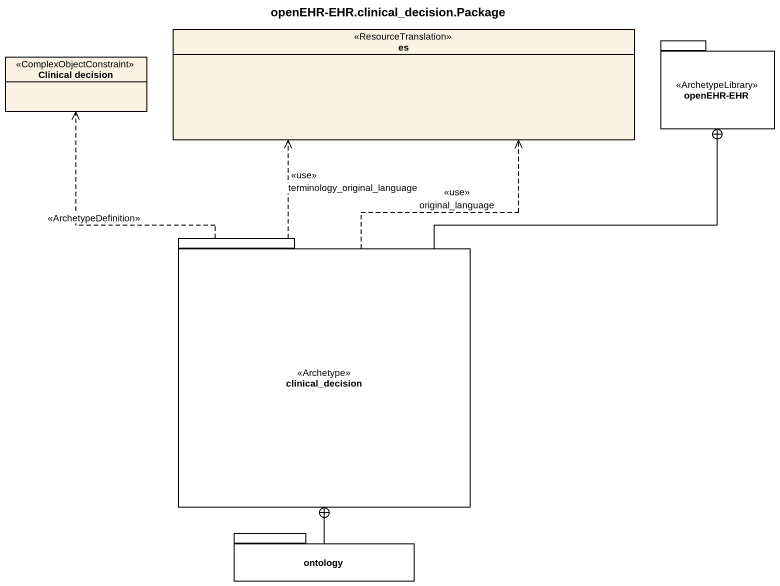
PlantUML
@startuml
title openEHR-EHR.clinical_decision.Package
hide circle
hide empty members
enum es <<ResourceTranslation>>
class "Clinical decision" as Clinical_decision <<ComplexObjectConstraint>>
package "openEHR-EHR" as openEHR_EHR <<ArchetypeLibrary>> {
}
package clinical_decision <<Archetype>> {
}
package ontology {
}
clinical_decision .up.> es : <<use>>\nterminology_original_language
clinical_decision .up.> es : <<use>>\noriginal_language
clinical_decision .up.> Clinical_decision : <<ArchetypeDefinition>>
clinical_decision -up-+ openEHR_EHR
ontology -up-+ clinical_decision
@enduml
